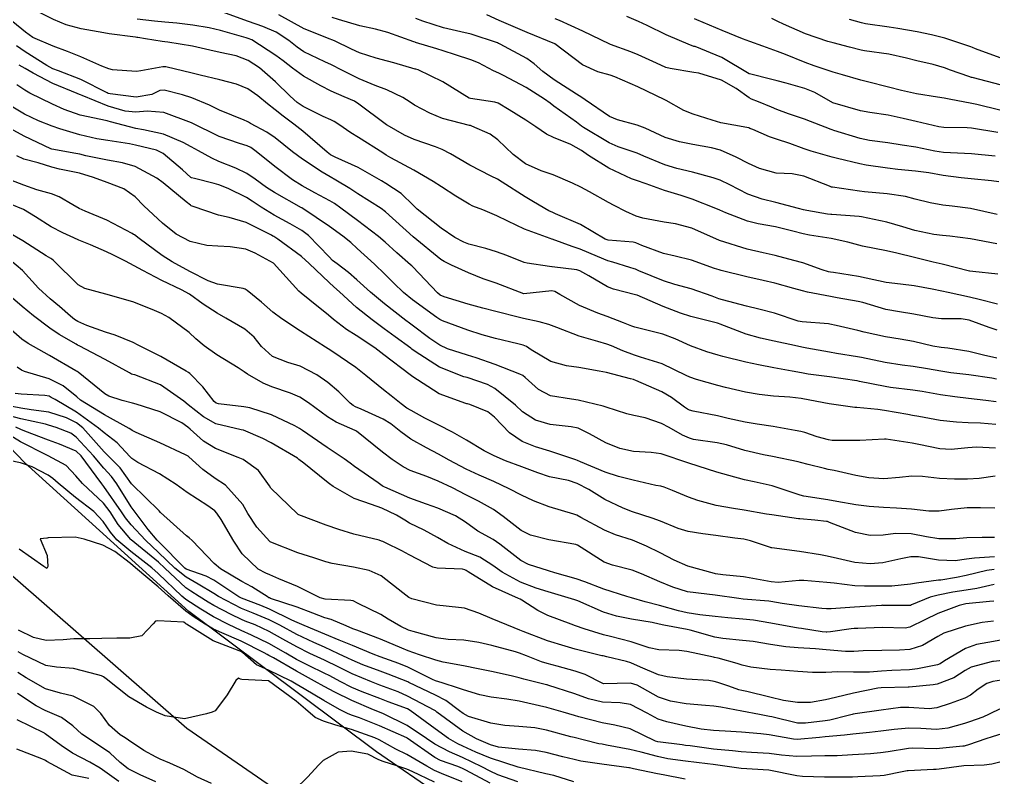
# Model space of a CAD drawing. Header units: metres. Extents: x 307586 to 320046, y 7427249 to 7434250.
# Drawn here: x 319504.1 to 319574, y 7428268.5 to 7428322.9 of the extents above; entities that cross this region are included whole.
import ezdxf

# ---------------------------------------------------------------- set-up
doc = ezdxf.new("R2010")
doc.units = ezdxf.units.M
doc.header["$MEASUREMENT"] = 0
for name, color, linetype in [('Curvas de Nivel 1m', 11, 'Continuous'), ('Curvas de Nivel 5m', 15, 'Continuous'), ('Vias Primárias', 230, 'Continuous')]:
    doc.layers.add(name, color=color, linetype=linetype)

msp = doc.modelspace()

# ---------------------------------------------------------------- linework, layer by layer
at = {"layer": 'Curvas de Nivel 1m', "flags": 128}
for points, elevation in [([(319574.251, 7428298.594), (319573.303, 7428298.799), (319572.255, 7428299.053), (319570.728, 7428299.303), (319570.258, 7428299.35), (319569.652, 7428299.453), (319568.262, 7428299.777), (319567.326, 7428299.936), (319566.265, 7428300.111), (319564.721, 7428300.453), (319564.269, 7428300.56), (319562.718, 7428300.926), (319562.274, 7428301.026), (319562.161, 7428301.045), (319560.276, 7428301.182), (319559.989, 7428301.251), (319558.286, 7428301.827), (319557.174, 7428302.112), (319556.292, 7428302.31), (319554.564, 7428302.763), (319554.3, 7428302.851), (319553.811, 7428303.035), (319552.308, 7428303.563), (319551.128, 7428303.885), (319550.313, 7428304.131), (319548.552, 7428304.866), (319548.322, 7428304.966), (319548.221, 7428305), (319547.906, 7428305.106), (319546.68, 7428305.479), (319546.327, 7428305.586), (319545.575, 7428305.893), (319544.336, 7428306.408), (319543.777, 7428306.596), (319542.342, 7428307.127), (319542.309, 7428307.137), (319542.195, 7428307.172), (319540.353, 7428307.851), (319539.157, 7428308.416), (319538.367, 7428308.806), (319537.345, 7428309.235), (319536.641, 7428309.512), (319536.377, 7428309.643), (319535.425, 7428310.217), (319534.389, 7428310.879), (319533.785, 7428311.276), (319532.405, 7428312.097), (319530.751, 7428312.982), (319530.421, 7428313.163), (319530.173, 7428313.322), (319528.434, 7428314.435), (319527.866, 7428314.777), (319527.012, 7428315.361), (319526.667, 7428315.589), (319526.446, 7428315.693), (319525.893, 7428315.931), (319524.456, 7428316.651), (319524.014, 7428316.95), (319523.525, 7428317.404), (319522.478, 7428318.422), (319521.325, 7428319.432), (319520.498, 7428319.973), (319519.645, 7428320.305), (319518.504, 7428320.546), (319517.743, 7428320.709), (319516.508, 7428320.985), (319514.729, 7428321.29), (319514.511, 7428321.31), (319514.324, 7428321.326), (319513.137, 7428321.531), (319512.582, 7428321.607), (319512.514, 7428321.618), (319512.426, 7428321.629), (319510.516, 7428321.888), (319510.13, 7428321.951), (319508.52, 7428322.243), (319507.443, 7428322.517), (319506.526, 7428322.9), (319505.084, 7428323.624)], 839), ([(319574.298, 7428302.463), (319572.979, 7428302.803), (319572.305, 7428302.972), (319570.77, 7428303.295), (319570.308, 7428303.396), (319569.608, 7428303.549), (319568.312, 7428303.771), (319567.332, 7428303.893), (319566.314, 7428304.026), (319564.885, 7428304.337), (319564.318, 7428304.456), (319562.523, 7428304.725), (319562.321, 7428304.757), (319562.177, 7428304.788), (319561.727, 7428304.939), (319560.33, 7428305.421), (319559.691, 7428305.604), (319558.333, 7428305.958), (319557.485, 7428306.143), (319556.337, 7428306.409), (319554.343, 7428307.03), (319552.356, 7428307.917), (319551.187, 7428308.241), (319550.362, 7428308.353), (319548.829, 7428308.632), (319548.368, 7428308.787), (319547.625, 7428309.111), (319546.792, 7428309.539), (319546.379, 7428309.769), (319545, 7428310.531), (319544.39, 7428310.857), (319543.78, 7428311.156), (319542.402, 7428311.748), (319541.548, 7428312.04), (319540.413, 7428312.543), (319539.528, 7428313.209), (319538.433, 7428314.27), (319537.875, 7428314.666), (319536.572, 7428315.248), (319536.476, 7428315.283), (319536.443, 7428315.29), (319536.39, 7428315.304), (319534.448, 7428315.808), (319533.556, 7428316.175), (319532.458, 7428316.753), (319532.129, 7428316.964), (319531.612, 7428317.303), (319530.471, 7428317.863), (319529.626, 7428318.178), (319528.482, 7428318.638), (319527.04, 7428319.362), (319526.687, 7428319.559), (319526.496, 7428319.655), (319526.005, 7428319.868), (319524.505, 7428320.59), (319524.022, 7428320.911), (319523.427, 7428321.406), (319522.522, 7428321.997), (319521.545, 7428322.412), (319520.533, 7428322.769), (319518.607, 7428323.459)], 841), ([(319574.236, 7428297.082), (319573.891, 7428297.139), (319572.239, 7428297.377), (319570.95, 7428297.539), (319570.241, 7428297.638), (319569.282, 7428297.81), (319568.244, 7428297.984), (319567.455, 7428298.082), (319566.247, 7428298.26), (319564.539, 7428298.619), (319564.251, 7428298.676), (319562.746, 7428298.925), (319562.254, 7428299.015), (319560.613, 7428299.311), (319560.257, 7428299.375), (319559.737, 7428299.486), (319558.261, 7428299.814), (319557.286, 7428300.017), (319556.266, 7428300.303), (319554.403, 7428301.029), (319554.274, 7428301.082), (319554.2, 7428301.105), (319552.281, 7428301.581), (319551.536, 7428301.809), (319550.291, 7428302.287), (319548.422, 7428303.099), (319548.303, 7428303.142), (319546.726, 7428303.542), (319546.309, 7428303.715), (319544.968, 7428304.492), (319544.32, 7428304.859), (319544.098, 7428304.93), (319542.323, 7428305.15), (319542.304, 7428305.151), (319542.145, 7428305.173), (319540.532, 7428305.404), (319540.326, 7428305.462), (319539.078, 7428305.96), (319538.333, 7428306.231), (319537.561, 7428306.457), (319536.338, 7428306.781), (319535.996, 7428306.91), (319535.351, 7428307.26), (319534.353, 7428307.929), (319532.638, 7428309.287), (319532.376, 7428309.55), (319531.487, 7428310.406), (319530.391, 7428311.132), (319530.071, 7428311.323), (319528.407, 7428312.278), (319526.761, 7428313.022), (319526.42, 7428313.19), (319526.168, 7428313.373), (319524.438, 7428314.883), (319523.782, 7428315.397), (319523.014, 7428315.97), (319522.453, 7428316.42), (319521.89, 7428316.859), (319521.186, 7428317.433), (319520.47, 7428317.935), (319519.666, 7428318.257), (319518.48, 7428318.569), (319517.052, 7428318.914), (319516.486, 7428319.054), (319514.581, 7428319.509), (319514.493, 7428319.519), (319514.377, 7428319.512), (319512.809, 7428319.214), (319512.487, 7428319.163), (319510.765, 7428319.282), (319510.49, 7428319.363), (319510.003, 7428319.565), (319508.499, 7428320.229), (319507.525, 7428320.617), (319506.507, 7428320.981), (319505.044, 7428321.625), (319504.517, 7428322.008), (319503.609, 7428322.729)], 838), ([(319574.321, 7428304.628), (319572.534, 7428304.808), (319572.323, 7428304.835), (319572.297, 7428304.837), (319570.33, 7428305.335), (319569.691, 7428305.488), (319568.337, 7428305.821), (319567.086, 7428306.135), (319566.344, 7428306.285), (319564.624, 7428306.632), (319564.35, 7428306.703), (319563.555, 7428306.918), (319562.355, 7428307.172), (319560.813, 7428307.408), (319560.358, 7428307.505), (319559.613, 7428307.715), (319558.358, 7428308.008), (319557.133, 7428308.226), (319556.364, 7428308.421), (319554.794, 7428309.026), (319554.375, 7428309.202), (319554.08, 7428309.329), (319552.383, 7428310.014), (319551.591, 7428310.268), (319550.388, 7428310.623), (319549.069, 7428311.093), (319548.397, 7428311.339), (319548.029, 7428311.475), (319546.409, 7428312.227), (319544.944, 7428313.145), (319544.426, 7428313.488), (319543.67, 7428313.918), (319542.436, 7428314.44), (319541.928, 7428314.668), (319541.153, 7428315.189), (319540.732, 7428315.482), (319540.448, 7428315.666), (319539.242, 7428316.425), (319538.46, 7428316.893), (319538.215, 7428316.978), (319536.463, 7428317.223), (319536.373, 7428317.251), (319534.48, 7428318.419), (319532.699, 7428319.288), (319532.54, 7428319.336), (319532.493, 7428319.344), (319530.966, 7428319.784), (319530.499, 7428319.927), (319529.691, 7428320.139), (319528.505, 7428320.509), (319527.93, 7428320.772), (319526.707, 7428321.367), (319526.514, 7428321.446), (319526.399, 7428321.487), (319524.526, 7428322.249), (319522.71, 7428323.248)], 842), ([(319574.25, 7428306.791), (319572.356, 7428307.164), (319570.881, 7428307.355), (319570.358, 7428307.394), (319569.732, 7428307.474), (319568.362, 7428307.76), (319567.5, 7428308.009), (319566.367, 7428308.34), (319564.541, 7428308.739), (319564.371, 7428308.76), (319562.41, 7428308.892), (319562.373, 7428308.896), (319562.344, 7428308.902), (319562.105, 7428308.934), (319560.617, 7428309.198), (319560.376, 7428309.249), (319560.011, 7428309.329), (319558.381, 7428309.77), (319557.4, 7428310.011), (319556.386, 7428310.353), (319555.076, 7428311.023), (319554.398, 7428311.366), (319553.894, 7428311.541), (319552.406, 7428311.938), (319551.272, 7428312.205), (319550.414, 7428312.459), (319548.913, 7428313.095), (319548.425, 7428313.312), (319547.08, 7428313.771), (319546.432, 7428314.039), (319544.583, 7428315.149), (319544.444, 7428315.251), (319544.073, 7428315.528), (319542.458, 7428316.69), (319542.179, 7428316.893), (319541.783, 7428317.18), (319540.475, 7428318.018), (319538.825, 7428318.879), (319538.49, 7428319.043), (319538.128, 7428319.225), (319537.045, 7428319.788), (319536.501, 7428320.013), (319535.383, 7428320.382), (319534.507, 7428320.666), (319534.038, 7428320.804), (319532.513, 7428321.261), (319532.483, 7428321.271), (319532.409, 7428321.301), (319530.523, 7428321.979), (319529.65, 7428322.205), (319528.53, 7428322.453), (319526.992, 7428322.908), (319526.538, 7428323.059)], 843), ([(319574.271, 7428308.894), (319572.378, 7428309.344), (319571.048, 7428309.499), (319570.38, 7428309.575), (319569.482, 7428309.749), (319568.384, 7428310.012), (319567.699, 7428310.184), (319566.388, 7428310.385), (319564.756, 7428310.539), (319564.39, 7428310.582), (319562.458, 7428310.864), (319562.392, 7428310.873), (319562.345, 7428310.883), (319562.237, 7428310.932), (319560.403, 7428311.644), (319559.56, 7428311.814), (319558.406, 7428311.881), (319557.21, 7428312.199), (319556.416, 7428312.572), (319555.552, 7428313.019), (319554.428, 7428313.513), (319553.772, 7428313.694), (319552.432, 7428313.927), (319551.482, 7428314.113), (319550.436, 7428314.435), (319548.996, 7428315.094), (319548.445, 7428315.327), (319547.026, 7428315.699), (319546.451, 7428315.939), (319544.7, 7428317.148), (319544.465, 7428317.308), (319544.077, 7428317.546), (319542.484, 7428318.568), (319541.656, 7428319.183), (319541.031, 7428319.725), (319540.502, 7428320.097), (319538.601, 7428321.13), (319538.512, 7428321.175), (319538.484, 7428321.192), (319538.407, 7428321.222), (319536.522, 7428321.857), (319535.766, 7428322.016), (319534.528, 7428322.302), (319533.038, 7428322.789), (319532.538, 7428322.972)], 844), ([(319574.128, 7428313.091), (319572.427, 7428313.259), (319570.923, 7428313.328), (319570.428, 7428313.356), (319569.813, 7428313.462), (319568.432, 7428313.728), (319567.449, 7428313.891), (319566.435, 7428314.049), (319565.115, 7428314.224), (319564.437, 7428314.36), (319562.563, 7428314.929), (319562.444, 7428314.974), (319562.368, 7428315.007), (319560.455, 7428315.739), (319559.293, 7428316.139), (319558.465, 7428316.454), (319558.088, 7428316.607), (319557.14, 7428317), (319556.646, 7428317.187), (319556.467, 7428317.288), (319555.541, 7428317.955), (319554.486, 7428318.551), (319552.865, 7428319.046), (319552.494, 7428319.113), (319550.8, 7428319.379), (319550.497, 7428319.465), (319549.813, 7428319.774), (319548.506, 7428320.379), (319547.983, 7428320.583), (319546.513, 7428321.112), (319546.472, 7428321.13), (319544.527, 7428322.061), (319542.868, 7428322.845), (319542.54, 7428322.967)], 846), ([(319574.32, 7428314.791), (319572.447, 7428315.097), (319572.135, 7428315.127), (319570.448, 7428315.149), (319570.1, 7428315.191), (319568.454, 7428315.579), (319567.528, 7428315.803), (319566.46, 7428316.032), (319565.141, 7428316.225), (319564.465, 7428316.352), (319562.473, 7428316.93), (319561.19, 7428317.659), (319560.483, 7428317.942), (319559.132, 7428318.328), (319558.488, 7428318.502), (319558.105, 7428318.604), (319556.493, 7428318.999), (319556.467, 7428319.01), (319554.504, 7428320.184), (319552.604, 7428320.957), (319552.512, 7428320.973), (319552.451, 7428320.99), (319552.258, 7428321.054), (319550.524, 7428321.805), (319549.153, 7428322.475), (319548.538, 7428322.769), (319547.683, 7428323.113)], 847), ([(319574.467, 7428316.391), (319572.822, 7428316.807), (319572.474, 7428316.886), (319570.831, 7428317.19), (319570.477, 7428317.255), (319569.997, 7428317.325), (319568.48, 7428317.562), (319567.407, 7428317.801), (319566.485, 7428318.051), (319564.963, 7428318.431), (319564.489, 7428318.545), (319563.167, 7428318.923), (319562.495, 7428319.134), (319561.131, 7428319.583), (319560.501, 7428319.808), (319559.086, 7428320.395), (319558.509, 7428320.621), (319558.24, 7428320.714), (319557.458, 7428320.996), (319556.518, 7428321.338), (319556.008, 7428321.528), (319554.529, 7428322.125), (319552.707, 7428322.882), (319552.541, 7428322.955)], 848), ([(319574.487, 7428318.209), (319572.589, 7428318.711), (319572.492, 7428318.736), (319572.432, 7428318.751), (319572.235, 7428318.814), (319570.933, 7428319.269), (319570.499, 7428319.429), (319569.674, 7428319.675), (319568.504, 7428319.934), (319567.773, 7428320.138), (319566.508, 7428320.429), (319564.753, 7428320.665), (319564.511, 7428320.715), (319563.678, 7428320.918), (319562.517, 7428321.222), (319562.119, 7428321.336), (319560.527, 7428321.889), (319558.945, 7428322.568), (319558.54, 7428322.762), (319558.096, 7428322.987)], 849), ([(319574.213, 7428295.456), (319573.472, 7428295.539), (319572.216, 7428295.676), (319571.241, 7428295.801), (319570.22, 7428295.954), (319568.888, 7428296.188), (319568.224, 7428296.287), (319566.631, 7428296.48), (319566.228, 7428296.544), (319564.398, 7428296.908), (319564.233, 7428296.944), (319564.195, 7428296.948), (319562.236, 7428297.232), (319560.718, 7428297.441), (319560.231, 7428297.518), (319559.555, 7428297.645), (319558.236, 7428297.885), (319557.141, 7428298.095), (319556.242, 7428298.285), (319554.58, 7428298.695), (319554.249, 7428298.787), (319553.426, 7428299.038), (319552.257, 7428299.47), (319551.159, 7428299.964), (319550.265, 7428300.311), (319548.655, 7428300.71), (319548.27, 7428300.807), (319548.05, 7428300.883), (319547.462, 7428301.112), (319546.279, 7428301.565), (319545.603, 7428301.817), (319544.291, 7428302.364), (319542.881, 7428303.164), (319542.511, 7428303.374), (319542.305, 7428303.408), (319540.303, 7428303.2), (319538.31, 7428303.96), (319537.37, 7428304.291), (319536.317, 7428304.704), (319535.112, 7428305.262), (319534.572, 7428305.515), (319534.327, 7428305.667), (319532.343, 7428307.29), (319530.369, 7428309.085), (319530.056, 7428309.323), (319528.383, 7428310.395), (319527.81, 7428310.772), (319526.803, 7428311.364), (319526.396, 7428311.598), (319525.825, 7428311.952), (319524.415, 7428312.866), (319523.689, 7428313.397), (319522.433, 7428314.417), (319521.842, 7428314.824), (319520.68, 7428315.436), (319520.528, 7428315.524), (319520.444, 7428315.575), (319520.22, 7428315.667), (319518.452, 7428316.396), (319517.737, 7428316.752), (319516.461, 7428317.277), (319515.781, 7428317.497), (319514.468, 7428317.84), (319514.173, 7428317.809), (319513.579, 7428317.523), (319512.461, 7428317.324), (319510.592, 7428317.559), (319510.463, 7428317.596), (319510.391, 7428317.634), (319508.478, 7428318.61), (319506.88, 7428319.211), (319506.489, 7428319.366), (319506.052, 7428319.614), (319504.502, 7428320.588), (319503.88, 7428321.013)], 837), ([(319574.193, 7428293.816), (319573.091, 7428293.904), (319572.194, 7428293.946), (319571.351, 7428293.979), (319570.196, 7428294.113), (319568.666, 7428294.387), (319568.199, 7428294.468), (319567.865, 7428294.53), (319566.202, 7428294.83), (319565.703, 7428294.895), (319564.205, 7428295.032), (319564.071, 7428295.046), (319562.208, 7428295.301), (319560.833, 7428295.572), (319560.21, 7428295.682), (319559.4, 7428295.779), (319558.212, 7428295.864), (319557.186, 7428295.968), (319556.214, 7428296.146), (319554.772, 7428296.47), (319554.219, 7428296.614), (319552.699, 7428297.045), (319552.225, 7428297.207), (319551.942, 7428297.339), (319550.239, 7428298.182), (319548.68, 7428298.662), (319548.248, 7428298.787), (319547.408, 7428299.113), (319546.594, 7428299.462), (319546.258, 7428299.591), (319545.615, 7428299.781), (319544.263, 7428300.175), (319542.661, 7428300.774), (319542.271, 7428300.937), (319542.099, 7428301.001), (319541.396, 7428301.183), (319540.276, 7428301.427), (319539.985, 7428301.495), (319538.284, 7428301.941), (319537.347, 7428302.174), (319536.291, 7428302.451), (319534.576, 7428302.99), (319534.301, 7428303.116), (319534.091, 7428303.272), (319532.321, 7428305.135), (319532.246, 7428305.215), (319532.164, 7428305.292), (319531.179, 7428306.155), (319530.339, 7428306.917), (319529.863, 7428307.325), (319528.36, 7428308.462), (319527.162, 7428309.358), (319526.706, 7428309.695), (319526.378, 7428309.893), (319525.295, 7428310.47), (319524.389, 7428310.964), (319523.68, 7428311.397), (319522.407, 7428312.34), (319521.07, 7428313.43), (319520.698, 7428313.708), (319520.427, 7428313.835), (319519.881, 7428313.993), (319518.429, 7428314.5), (319516.443, 7428315.49), (319514.45, 7428316.223), (319513.241, 7428316.318), (319512.45, 7428316.256), (319511.681, 7428316.318), (319510.454, 7428316.681), (319508.596, 7428317.444), (319508.462, 7428317.491), (319508.397, 7428317.516), (319508.221, 7428317.584), (319506.473, 7428318.309), (319505.061, 7428319.047), (319504.489, 7428319.382), (319504.068, 7428319.636)], 836), ([(319574.146, 7428290.116), (319572.999, 7428289.947), (319572.144, 7428289.902), (319571.214, 7428289.894), (319570.144, 7428289.951), (319568.909, 7428290.089), (319568.145, 7428290.102), (319567.271, 7428290), (319566.143, 7428289.906), (319565.062, 7428289.983), (319564.145, 7428290.156), (319562.571, 7428290.504), (319562.15, 7428290.593), (319561.872, 7428290.656), (319560.721, 7428290.951), (319560.155, 7428291.09), (319559.987, 7428291.13), (319558.161, 7428291.514), (319557.511, 7428291.642), (319556.167, 7428291.956), (319554.847, 7428292.349), (319554.175, 7428292.511), (319552.478, 7428292.748), (319552.18, 7428292.829), (319551.689, 7428293.057), (319550.728, 7428293.611), (319550.191, 7428293.889), (319548.996, 7428294.291), (319548.197, 7428294.458), (319547.685, 7428294.595), (319546.202, 7428295.073), (319545.999, 7428295.132), (319544.207, 7428295.574), (319543.729, 7428295.634), (319542.21, 7428295.87), (319541.357, 7428296.325), (319540.396, 7428297.197), (319540.225, 7428297.327), (319540.004, 7428297.425), (319538.237, 7428298.132), (319536.881, 7428298.602), (319536.246, 7428298.801), (319534.811, 7428299.264), (319534.255, 7428299.514), (319533.55, 7428299.987), (319532.27, 7428300.96), (319532.08, 7428301.102), (319531.821, 7428301.297), (319530.291, 7428302.495), (319529.292, 7428303.33), (319528.312, 7428304.221), (319527.711, 7428304.743), (319526.882, 7428305.362), (319526.569, 7428305.61), (319526.328, 7428305.853), (319524.847, 7428307.385), (319524.349, 7428307.763), (319523.53, 7428308.224), (319522.365, 7428308.86), (319521.439, 7428309.424), (319520.799, 7428309.855), (319520.38, 7428310.115), (319519.079, 7428310.76), (319518.389, 7428311.031), (319518.059, 7428311.135), (319516.644, 7428311.486), (319516.442, 7428311.538), (319516.394, 7428311.563), (319515.781, 7428312.114), (319514.411, 7428313.283), (319513.92, 7428313.515), (319512.418, 7428313.884), (319511.98, 7428313.976), (319510.423, 7428314.219), (319509.647, 7428314.345), (319508.429, 7428314.626), (319506.979, 7428315.058), (319506.437, 7428315.238), (319505.458, 7428315.62), (319504.448, 7428316.113), (319503.488, 7428316.679)], 834), ([(319574.123, 7428287.807), (319573.085, 7428287.839), (319572.123, 7428287.842), (319571.009, 7428287.714), (319570.12, 7428287.592), (319569.375, 7428287.593), (319568.122, 7428287.726), (319567.054, 7428287.808), (319566.122, 7428287.848), (319565.084, 7428287.94), (319564.124, 7428288.057), (319562.766, 7428288.284), (319562.125, 7428288.406), (319560.404, 7428288.681), (319560.13, 7428288.738), (319559.485, 7428288.966), (319558.137, 7428289.425), (319556.83, 7428289.69), (319556.141, 7428289.839), (319555.013, 7428290.152), (319554.147, 7428290.397), (319552.153, 7428291.05), (319550.162, 7428291.709), (319549.443, 7428291.807), (319548.165, 7428291.878), (319547.194, 7428292.088), (319546.173, 7428292.499), (319545.012, 7428293.142), (319544.187, 7428293.545), (319543.684, 7428293.659), (319542.19, 7428293.83), (319541.142, 7428294.135), (319540.198, 7428294.737), (319539.694, 7428295.205), (319538.215, 7428296.414), (319537.681, 7428296.691), (319536.222, 7428297.183), (319535.987, 7428297.252), (319534.233, 7428297.926), (319532.484, 7428299.054), (319532.252, 7428299.235), (319532.175, 7428299.291), (319531.065, 7428300.112), (319530.267, 7428300.69), (319529.395, 7428301.329), (319528.286, 7428302.232), (319527.052, 7428303.359), (319526.652, 7428303.71), (319526.309, 7428304.011), (319524.887, 7428305.384), (319524.328, 7428305.882), (319522.629, 7428307.119), (319522.342, 7428307.312), (319522.28, 7428307.349), (319522.182, 7428307.412), (319520.356, 7428308.325), (319519.13, 7428308.684), (319518.364, 7428308.846), (319516.545, 7428309.487), (319516.42, 7428309.536), (319516.374, 7428309.564), (319516.049, 7428309.821), (319514.39, 7428311.171), (319513.935, 7428311.515), (319512.401, 7428312.353), (319511.48, 7428312.62), (319510.405, 7428312.801), (319508.858, 7428313.126), (319508.409, 7428313.235), (319508.119, 7428313.294), (319506.413, 7428313.591), (319506.346, 7428313.611), (319504.427, 7428314.54), (319502.594, 7428315.504)], 833), ([(319574.097, 7428285.696), (319573.203, 7428285.692), (319572.096, 7428285.679), (319571.31, 7428285.607), (319570.094, 7428285.599), (319569.207, 7428285.739), (319568.099, 7428285.965), (319566.982, 7428285.994), (319566.097, 7428285.862), (319565.159, 7428285.838), (319564.1, 7428286.063), (319562.24, 7428286.79), (319562.102, 7428286.848), (319562.033, 7428286.862), (319561.19, 7428286.944), (319560.104, 7428287.043), (319560.01, 7428287.055), (319558.108, 7428287.324), (319557.708, 7428287.387), (319556.113, 7428287.672), (319555.354, 7428287.778), (319554.117, 7428287.989), (319552.798, 7428288.368), (319552.126, 7428288.607), (319550.959, 7428289.068), (319550.369, 7428289.31), (319550.136, 7428289.379), (319549.775, 7428289.446), (319548.14, 7428289.812), (319547.104, 7428290.077), (319546.146, 7428290.391), (319544.354, 7428291.148), (319544.154, 7428291.235), (319544.024, 7428291.282), (319542.164, 7428291.899), (319541.141, 7428292.213), (319540.174, 7428292.597), (319539.26, 7428293.209), (319538.194, 7428294.347), (319537.707, 7428294.737), (319536.413, 7428295.247), (319536.249, 7428295.295), (319536.203, 7428295.305), (319536.128, 7428295.326), (319534.21, 7428296.016), (319532.249, 7428297.29), (319532.223, 7428297.312), (319532.141, 7428297.375), (319530.246, 7428298.829), (319529.589, 7428299.327), (319528.262, 7428300.211), (319527.565, 7428300.649), (319526.631, 7428301.365), (319526.277, 7428301.661), (319524.938, 7428302.739), (319524.301, 7428303.244), (319524.143, 7428303.392), (319522.323, 7428305.41), (319521.016, 7428306.115), (319520.333, 7428306.409), (319519.2, 7428306.586), (319518.335, 7428306.625), (319517.54, 7428306.677), (319516.338, 7428306.954), (319515.345, 7428307.5), (319514.354, 7428308.269), (319513.021, 7428309.524), (319512.379, 7428310.18), (319511.582, 7428310.739), (319510.389, 7428311.205), (319509.393, 7428311.57), (319508.396, 7428311.862), (319506.958, 7428312.161), (319506.4, 7428312.302), (319505.416, 7428312.607), (319504.405, 7428312.88), (319503.893, 7428313.121)], 832), ([(319574.078, 7428284.316), (319572.654, 7428284.227), (319572.076, 7428284.146), (319571.275, 7428284.022), (319570.075, 7428284.068), (319568.625, 7428284.307), (319568.078, 7428284.324), (319567.374, 7428284.169), (319566.073, 7428283.871), (319565.166, 7428283.805), (319564.073, 7428283.915), (319562.807, 7428284.192), (319562.077, 7428284.361), (319561.593, 7428284.452), (319560.08, 7428284.706), (319558.111, 7428284.951), (319558.083, 7428284.955), (319558.061, 7428284.959), (319558.009, 7428284.981), (319556.559, 7428285.474), (319556.089, 7428285.578), (319555.452, 7428285.654), (319554.091, 7428285.846), (319553.159, 7428285.973), (319552.094, 7428286.122), (319551.38, 7428286.345), (319550.101, 7428286.869), (319549.5, 7428287.086), (319548.11, 7428287.548), (319547.425, 7428287.798), (319546.122, 7428288.429), (319544.967, 7428289.142), (319544.137, 7428289.591), (319543.502, 7428289.794), (319542.142, 7428290.069), (319541.299, 7428290.337), (319540.149, 7428290.785), (319538.991, 7428291.212), (319538.158, 7428291.564), (319537.46, 7428291.934), (319536.175, 7428292.69), (319535.165, 7428293.26), (319534.188, 7428293.777), (319533.188, 7428294.285), (319532.198, 7428294.814), (319531.904, 7428294.998), (319531.497, 7428295.301), (319530.77, 7428295.873), (319530.213, 7428296.31), (319528.964, 7428297.333), (319528.232, 7428297.916), (319526.519, 7428299.096), (319526.251, 7428299.256), (319526.054, 7428299.372), (319524.264, 7428300.52), (319522.919, 7428301.404), (319522.28, 7428301.887), (319521.466, 7428302.598), (319520.43, 7428303.438), (319520.354, 7428303.499), (319520.294, 7428303.539), (319520.152, 7428303.585), (319518.3, 7428303.909), (319517.636, 7428304.137), (319516.313, 7428304.805), (319515.047, 7428305.503), (319514.327, 7428305.962), (319512.676, 7428307.19), (319512.342, 7428307.434), (319512.282, 7428307.471), (319512.169, 7428307.533), (319510.357, 7428308.499), (319508.795, 7428309.148), (319508.369, 7428309.327), (319507.906, 7428309.587), (319506.945, 7428310.168), (319506.381, 7428310.382), (319505.329, 7428310.675), (319504.387, 7428311.016), (319502.724, 7428311.647)], 831), ([(319574.056, 7428282.326), (319572.816, 7428282.038), (319572.049, 7428281.911), (319571.106, 7428281.766), (319570.044, 7428281.565), (319569.471, 7428281.416), (319568.123, 7428280.859), (319568.064, 7428280.828), (319568.033, 7428280.821), (319566.082, 7428280.83), (319566.032, 7428280.832), (319565.98, 7428280.829), (319564.031, 7428280.707), (319562.369, 7428280.587), (319562.029, 7428280.573), (319561.689, 7428280.594), (319560.031, 7428280.787), (319558.836, 7428280.972), (319558.035, 7428281.105), (319557.889, 7428281.128), (319556.037, 7428281.283), (319555.733, 7428281.318), (319554.041, 7428281.572), (319553.444, 7428281.633), (319552.044, 7428281.807), (319550.989, 7428282.126), (319550.054, 7428282.516), (319548.747, 7428283.093), (319548.065, 7428283.357), (319546.659, 7428283.711), (319546.071, 7428283.938), (319544.151, 7428285.149), (319544.083, 7428285.186), (319544.033, 7428285.201), (319542.087, 7428285.538), (319540.769, 7428285.869), (319540.093, 7428286.206), (319538.812, 7428287.213), (319538.11, 7428287.725), (319537.043, 7428288.312), (319536.126, 7428288.775), (319535.168, 7428289.26), (319534.138, 7428289.754), (319533.338, 7428290.081), (319532.145, 7428290.513), (319531.627, 7428290.777), (319530.831, 7428291.31), (319530.16, 7428291.822), (319528.272, 7428293.339), (319528.183, 7428293.387), (319526.818, 7428293.989), (319526.193, 7428294.372), (319524.84, 7428295.384), (319524.207, 7428295.787), (319523.532, 7428296.075), (319522.214, 7428296.528), (319521.578, 7428296.781), (319520.463, 7428297.436), (319520.225, 7428297.609), (319519.794, 7428297.88), (319518.243, 7428298.83), (319517.347, 7428299.474), (319516.754, 7428299.978), (319516.262, 7428300.424), (319514.797, 7428301.505), (319514.276, 7428301.787), (319513.776, 7428302.016), (319512.284, 7428302.598), (319511.557, 7428302.813), (319510.289, 7428303.174), (319508.782, 7428303.575), (319508.297, 7428303.856), (319506.52, 7428305.607), (319506.412, 7428305.697), (319506.324, 7428305.747), (319505.996, 7428305.944), (319504.337, 7428307.001), (319503.257, 7428307.641)], 829), ([(319574.038, 7428281.131), (319573.721, 7428281.11), (319572.035, 7428280.934), (319571.926, 7428280.92), (319571.561, 7428280.817), (319570.027, 7428280.232), (319569.091, 7428279.78), (319568.017, 7428279.258), (319567.681, 7428279.199), (319566.016, 7428279.238), (319564.287, 7428279.177), (319564.015, 7428279.156), (319563.791, 7428279.136), (319562.319, 7428278.927), (319562.051, 7428278.891), (319562.012, 7428278.894), (319561.706, 7428278.935), (319560.225, 7428279.167), (319560.015, 7428279.2), (319559.738, 7428279.24), (319558.019, 7428279.546), (319556.79, 7428279.762), (319556.021, 7428279.846), (319554.933, 7428279.932), (319554.023, 7428280.019), (319552.929, 7428280.136), (319552.025, 7428280.294), (319551.409, 7428280.442), (319550.03, 7428280.813), (319549.009, 7428281.09), (319548.037, 7428281.361), (319547.684, 7428281.46), (319546.046, 7428281.98), (319544.686, 7428282.511), (319544.057, 7428282.741), (319542.534, 7428283.165), (319542.064, 7428283.302), (319540.631, 7428283.754), (319540.071, 7428284.041), (319538.573, 7428285.215), (319538.086, 7428285.559), (319537.005, 7428286.149), (319536.098, 7428286.795), (319535.389, 7428287.257), (319534.111, 7428287.811), (319533.304, 7428288.09), (319532.122, 7428288.533), (319530.31, 7428289.317), (319530.19, 7428289.376), (319530.134, 7428289.417), (319529.834, 7428289.625), (319528.148, 7428290.804), (319527.839, 7428291.034), (319527.399, 7428291.351), (319526.165, 7428292.171), (319524.412, 7428293.388), (319524.184, 7428293.539), (319523.849, 7428293.731), (319522.19, 7428294.516), (319520.625, 7428295.005), (319520.198, 7428295.083), (319518.365, 7428295.294), (319518.201, 7428295.34), (319518.056, 7428295.462), (319517.259, 7428296.52), (319516.312, 7428297.489), (319516.224, 7428297.555), (319516.058, 7428297.659), (319514.241, 7428298.702), (319512.616, 7428299.526), (319512.255, 7428299.706), (319510.958, 7428300.247), (319510.262, 7428300.456), (319508.915, 7428300.925), (319508.269, 7428301.227), (319508.045, 7428301.358), (319507.751, 7428301.588), (319506.967, 7428302.287), (319506.285, 7428302.846), (319505.46, 7428303.618), (319504.312, 7428304.87), (319503.397, 7428305.639)], 828), ([(319574.022, 7428279.688), (319573.211, 7428279.608), (319572.018, 7428279.343), (319570.46, 7428278.833), (319570.01, 7428278.593), (319568.921, 7428277.934), (319568.001, 7428277.659), (319567.258, 7428277.61), (319566, 7428277.588), (319564.655, 7428277.562), (319563.992, 7428277.52), (319563.399, 7428277.508), (319561.993, 7428277.629), (319561.239, 7428277.697), (319559.995, 7428277.767), (319559.113, 7428277.852), (319557.998, 7428278.017), (319556.771, 7428278.222), (319556.003, 7428278.312), (319554.587, 7428278.438), (319554.006, 7428278.554), (319552.25, 7428279.048), (319552.013, 7428279.103), (319550.355, 7428279.413), (319550.017, 7428279.489), (319549.506, 7428279.597), (319548.02, 7428279.836), (319546.953, 7428280.047), (319546.025, 7428280.345), (319544.171, 7428281.149), (319544.034, 7428281.207), (319543.951, 7428281.234), (319542.042, 7428281.793), (319541.176, 7428282.053), (319540.052, 7428282.491), (319538.739, 7428283.213), (319538.068, 7428283.699), (319537.129, 7428284.29), (319536.077, 7428284.707), (319534.837, 7428285.262), (319534.087, 7428285.707), (319533.135, 7428286.237), (319532.097, 7428286.743), (319531.743, 7428286.939), (319531.143, 7428287.304), (319530.11, 7428287.818), (319529.369, 7428288.072), (319528.12, 7428288.499), (319526.611, 7428289.363), (319526.336, 7428289.568), (319526.137, 7428289.733), (319524.497, 7428291.039), (319524.152, 7428291.314), (319524.035, 7428291.391), (319522.164, 7428292.512), (319521.563, 7428292.815), (319520.173, 7428293.4), (319520.005, 7428293.442), (319518.179, 7428293.859), (319517.287, 7428294.372), (319516.199, 7428295.236), (319515.889, 7428295.493), (319514.214, 7428296.656), (319512.375, 7428297.375), (319512.222, 7428297.408), (319512.134, 7428297.443), (319511.976, 7428297.534), (319510.237, 7428298.481), (319508.366, 7428299.464), (319508.252, 7428299.525), (319508.147, 7428299.582), (319506.938, 7428300.278), (319506.264, 7428300.728), (319505.096, 7428301.622), (319504.28, 7428302.298), (319502.711, 7428303.646)], 827), ([(319575.826, 7428278.578), (319574.007, 7428278.237), (319572.791, 7428278.016), (319572.002, 7428277.739), (319570.499, 7428276.832), (319570.193, 7428276.634), (319569.989, 7428276.554), (319568.571, 7428276.267), (319567.983, 7428276.198), (319566.709, 7428276.145), (319565.981, 7428276.101), (319565.117, 7428276.03), (319563.974, 7428276.033), (319562.836, 7428276.06), (319561.974, 7428276.007), (319561.031, 7428276.002), (319559.974, 7428276.072), (319558.779, 7428276.168), (319557.975, 7428276.226), (319556.585, 7428276.385), (319555.978, 7428276.539), (319555.623, 7428276.649), (319554.243, 7428277.026), (319553.984, 7428277.09), (319553.906, 7428277.109), (319551.99, 7428277.52), (319551.456, 7428277.593), (319549.991, 7428277.632), (319549.301, 7428277.779), (319548, 7428278.216), (319546.529, 7428278.598), (319546.007, 7428278.722), (319544.627, 7428279.144), (319544.015, 7428279.358), (319543.691, 7428279.479), (319542.022, 7428280.098), (319541.304, 7428280.459), (319540.162, 7428281.198), (319540.034, 7428281.267), (319539.925, 7428281.31), (319538.047, 7428282.149), (319536.308, 7428283.246), (319536.159, 7428283.344), (319536.064, 7428283.383), (319535.884, 7428283.432), (319534.065, 7428283.498), (319533.771, 7428283.568), (319532.075, 7428284.452), (319531.53, 7428284.751), (319530.361, 7428285.316), (319530.169, 7428285.404), (319530.084, 7428285.446), (319529.907, 7428285.5), (319528.089, 7428285.947), (319527.004, 7428286.268), (319526.095, 7428286.584), (319524.15, 7428287.342), (319524.103, 7428287.362), (319524.043, 7428287.391), (319522.131, 7428289.254), (319522.037, 7428289.411), (319521.243, 7428290.522), (319520.151, 7428291.294), (319519.797, 7428291.444), (319518.159, 7428292.085), (319517.304, 7428292.613), (319516.341, 7428293.487), (319516.175, 7428293.633), (319515.746, 7428293.928), (319514.191, 7428294.718), (319512.458, 7428295.269), (319512.2, 7428295.341), (319511.456, 7428295.541), (319510.503, 7428295.852), (319510.208, 7428296.02), (319508.288, 7428297.579), (319508.224, 7428297.62), (319508.131, 7428297.675), (319506.241, 7428298.784), (319504.714, 7428299.625), (319504.256, 7428299.94), (319502.298, 7428301.65)], 826), ([(319575.205, 7428275.541), (319573.971, 7428275.361), (319573.541, 7428275.222), (319572.906, 7428274.801), (319572.376, 7428274.388), (319571.957, 7428274.169), (319570.913, 7428273.786), (319569.949, 7428273.47), (319569.387, 7428273.407), (319567.949, 7428273.493), (319567.329, 7428273.486), (319565.947, 7428273.309), (319564.078, 7428273.042), (319563.944, 7428273.015), (319563.859, 7428272.995), (319563.571, 7428272.914), (319562.271, 7428272.594), (319561.937, 7428272.537), (319560.53, 7428272.355), (319559.934, 7428272.374), (319558.108, 7428272.81), (319557.941, 7428272.848), (319557.207, 7428272.987), (319555.945, 7428273.222), (319554.433, 7428273.508), (319553.949, 7428273.59), (319553.344, 7428273.641), (319551.95, 7428273.75), (319550.828, 7428273.943), (319549.955, 7428274.243), (319548.427, 7428275.095), (319547.964, 7428275.249), (319546.04, 7428275.195), (319545.964, 7428275.207), (319544.689, 7428275.861), (319543.972, 7428276.107), (319542.688, 7428276.451), (319541.978, 7428276.645), (319541.572, 7428276.769), (319540.494, 7428277.192), (319539.986, 7428277.391), (319539.708, 7428277.482), (319537.994, 7428277.938), (319537.065, 7428278.166), (319535.999, 7428278.336), (319534.873, 7428278.388), (319534.001, 7428278.501), (319532.355, 7428278.939), (319532.009, 7428279.057), (319531.469, 7428279.298), (319530.553, 7428279.847), (319530.021, 7428280.164), (319528.407, 7428280.958), (319528.031, 7428281.152), (319527.877, 7428281.188), (319526.032, 7428281.277), (319525.678, 7428281.374), (319524.041, 7428282.187), (319522.713, 7428282.736), (319522.049, 7428283.022), (319521.782, 7428283.146), (319521.232, 7428283.422), (319520.069, 7428284.526), (319519.469, 7428285.446), (319518.556, 7428286.998), (319518.253, 7428287.459), (319518.105, 7428287.615), (319517.611, 7428287.967), (319516.125, 7428288.941), (319515.337, 7428289.498), (319514.14, 7428290.267), (319512.575, 7428291.1), (319512.151, 7428291.371), (319512.069, 7428291.448), (319512.005, 7428291.532), (319511.109, 7428292.492), (319510.17, 7428293.232), (319509.752, 7428293.564), (319508.19, 7428294.708), (319506.638, 7428295.603), (319506.364, 7428295.767), (319506.205, 7428295.847), (319505.911, 7428295.908), (319504.207, 7428295.992), (319503.784, 7428296.057)], 824), ([(319574.607, 7428273.437), (319573.946, 7428273.14), (319573.716, 7428273.021), (319573.251, 7428272.797), (319572.293, 7428272.451), (319571.936, 7428272.334), (319570.745, 7428272.013), (319569.929, 7428271.914), (319568.807, 7428271.974), (319567.93, 7428272.007), (319566.879, 7428271.92), (319565.926, 7428271.782), (319565.12, 7428271.697), (319563.923, 7428271.585), (319563.322, 7428271.516), (319561.92, 7428271.381), (319561.516, 7428271.339), (319559.916, 7428271.199), (319559.669, 7428271.211), (319557.921, 7428271.517), (319557.313, 7428271.595), (319555.924, 7428271.71), (319555.163, 7428271.773), (319553.925, 7428271.844), (319553.024, 7428271.941), (319551.93, 7428272.158), (319550.554, 7428272.451), (319549.936, 7428272.651), (319549.157, 7428273.088), (319547.949, 7428273.717), (319547.223, 7428273.835), (319545.951, 7428273.886), (319544.934, 7428274.116), (319543.956, 7428274.468), (319542.031, 7428275.1), (319541.962, 7428275.12), (319541.922, 7428275.13), (319541.742, 7428275.173), (319540.299, 7428275.528), (319539.967, 7428275.625), (319539.398, 7428275.776), (319537.971, 7428276.071), (319537.016, 7428276.277), (319535.975, 7428276.48), (319534.5, 7428276.743), (319533.979, 7428276.884), (319532.801, 7428277.282), (319531.987, 7428277.566), (319531.541, 7428277.745), (319529.999, 7428278.39), (319528.303, 7428279.042), (319528.01, 7428279.149), (319527.539, 7428279.347), (319526.464, 7428279.81), (319526.019, 7428279.943), (319525.14, 7428280.261), (319524.026, 7428280.708), (319522.114, 7428281.327), (319522.032, 7428281.363), (319521.997, 7428281.375), (319521.93, 7428281.412), (319520.776, 7428282.165), (319520.044, 7428282.552), (319518.518, 7428283.455), (319518.059, 7428283.842), (319516.487, 7428285.484), (319516.272, 7428285.674), (319516.086, 7428285.831), (319514.207, 7428287.509), (319514.104, 7428287.609), (319512.159, 7428289.53), (319512.133, 7428289.564), (319511.314, 7428290.712), (319510.47, 7428291.555), (319510.299, 7428291.702), (319510.156, 7428291.851), (319508.636, 7428293.575), (319508.178, 7428293.944), (319507.47, 7428294.305), (319506.189, 7428294.697), (319504.931, 7428294.884), (319504.193, 7428294.993), (319502.536, 7428295.309)], 823), ([(319574.988, 7428271.713), (319573.922, 7428271.376), (319573.473, 7428271.241), (319572.22, 7428270.807), (319571.987, 7428270.735), (319571.912, 7428270.724), (319571.813, 7428270.712), (319569.91, 7428270.526), (319568.203, 7428270.564), (319567.91, 7428270.555), (319566.463, 7428270.319), (319565.906, 7428270.232), (319565.182, 7428270.167), (319563.905, 7428270.085), (319562.799, 7428270.026), (319561.904, 7428270.021), (319560.96, 7428270.001), (319559.903, 7428269.975), (319558.799, 7428270.076), (319557.905, 7428270.191), (319556.631, 7428270.267), (319555.906, 7428270.317), (319555.273, 7428270.376), (319553.908, 7428270.5), (319552.227, 7428270.729), (319551.91, 7428270.774), (319551.664, 7428270.807), (319549.912, 7428271.033), (319549.749, 7428271.082), (319547.926, 7428271.954), (319546.826, 7428272.214), (319545.932, 7428272.382), (319544.255, 7428272.829), (319543.939, 7428272.916), (319543.112, 7428273.158), (319541.946, 7428273.483), (319540.572, 7428273.813), (319539.95, 7428273.946), (319539.076, 7428274.084), (319537.953, 7428274.244), (319537.134, 7428274.408), (319535.958, 7428274.753), (319535.594, 7428274.888), (319534.423, 7428275.265), (319533.964, 7428275.404), (319533.738, 7428275.499), (319531.974, 7428276.379), (319531.331, 7428276.655), (319529.981, 7428277.133), (319529.482, 7428277.325), (319527.992, 7428277.935), (319527.029, 7428278.323), (319526.004, 7428278.76), (319524.536, 7428279.385), (319524.015, 7428279.604), (319523.64, 7428279.771), (319522.024, 7428280.561), (319521.423, 7428280.815), (319520.032, 7428281.335), (319519.824, 7428281.442), (319518.045, 7428282.629), (319517.495, 7428282.916), (319516.052, 7428283.429), (319515.961, 7428283.491), (319514.081, 7428285.387), (319513.966, 7428285.511), (319513.325, 7428286.283), (319512.379, 7428287.527), (319512.109, 7428287.912), (319511.077, 7428289.546), (319510.68, 7428290.094), (319510.144, 7428290.685), (319509.391, 7428291.568), (319508.166, 7428292.913), (319507.768, 7428293.185), (319506.711, 7428293.602), (319506.175, 7428293.782), (319505.949, 7428293.839), (319504.182, 7428294.232), (319503.377, 7428294.446)], 822), ([(319574.764, 7428269.64), (319573.899, 7428269.427), (319573.344, 7428269.35), (319571.898, 7428269.311), (319570.122, 7428269.064), (319569.895, 7428269.035), (319569.709, 7428269.028), (319567.894, 7428268.951), (319567.812, 7428268.942), (319567.453, 7428268.864), (319566.156, 7428268.612), (319565.889, 7428268.587), (319564.287, 7428268.503), (319563.887, 7428268.485), (319562.334, 7428268.477), (319561.886, 7428268.478), (319560.308, 7428268.532), (319559.887, 7428268.591), (319557.893, 7428268.98), (319555.894, 7428269.119), (319554.229, 7428269.358), (319553.897, 7428269.402), (319553.483, 7428269.448), (319551.899, 7428269.633), (319550.647, 7428269.816), (319549.902, 7428269.968), (319548.712, 7428270.285), (319547.907, 7428270.479), (319546.233, 7428270.794), (319545.91, 7428270.847), (319545.675, 7428270.888), (319544.641, 7428271.139), (319543.916, 7428271.33), (319543.678, 7428271.391), (319541.923, 7428271.868), (319541.077, 7428272.032), (319539.927, 7428272.132), (319538.936, 7428272.202), (319537.93, 7428272.36), (319536.329, 7428272.844), (319535.94, 7428273.049), (319535.688, 7428273.244), (319534.693, 7428274.006), (319533.954, 7428274.385), (319532.045, 7428275.289), (319531.963, 7428275.328), (319530.548, 7428275.891), (319529.971, 7428276.108), (319528.742, 7428276.565), (319527.978, 7428276.88), (319527.663, 7428277.028), (319526.992, 7428277.355), (319525.99, 7428277.817), (319525.221, 7428278.152), (319524.003, 7428278.732), (319522.786, 7428279.402), (319522.017, 7428279.789), (319520.852, 7428280.258), (319520.025, 7428280.608), (319518.384, 7428281.456), (319518.035, 7428281.677), (319516.916, 7428282.351), (319516.046, 7428282.844), (319515.237, 7428283.498), (319514.07, 7428284.622), (319513.127, 7428285.52), (319512.094, 7428286.614), (319511.688, 7428287.125), (319511.401, 7428287.541), (319510.13, 7428289.373), (319509.994, 7428289.561), (319509.595, 7428290.109), (319508.51, 7428291.576), (319508.156, 7428291.893), (319506.961, 7428292.398), (319506.164, 7428292.688), (319504.469, 7428293.328), (319504.171, 7428293.468), (319503.828, 7428293.633)], 821), ([(319543.878, 7428268.154), (319542.449, 7428268.6), (319541.886, 7428268.737), (319539.893, 7428269.2), (319537.899, 7428269.862), (319536.844, 7428270.29), (319535.908, 7428270.716), (319535.549, 7428270.885), (319534.889, 7428271.255), (319533.923, 7428271.952), (319532.131, 7428273.288), (319531.944, 7428273.388), (319530.545, 7428273.907), (319529.951, 7428274.127), (319528.678, 7428274.61), (319527.957, 7428274.921), (319527.104, 7428275.353), (319526.359, 7428275.756), (319525.969, 7428275.949), (319524.88, 7428276.475), (319523.978, 7428276.947), (319523.207, 7428277.398), (319521.993, 7428278.082), (319520.744, 7428278.687), (319520.007, 7428279.024), (319519.092, 7428279.449), (319518.018, 7428279.993), (319517.094, 7428280.545), (319516.031, 7428281.251), (319515.744, 7428281.493), (319514.049, 7428283.12), (319513.596, 7428283.515), (319512.071, 7428284.708), (319511.072, 7428285.545), (319510.612, 7428286.076), (319510.096, 7428286.844), (319509.418, 7428287.567), (319508.118, 7428288.571), (319506.861, 7428289.599), (319506.471, 7428289.94), (319506.138, 7428290.168), (319504.998, 7428290.768), (319504.147, 7428291.068), (319502.382, 7428291.417)], 819), ([(319539.877, 7428268.145), (319538.433, 7428268.667), (319537.888, 7428268.915), (319537.29, 7428269.226), (319535.899, 7428269.889), (319534.949, 7428270.3), (319533.909, 7428270.852), (319533.302, 7428271.276), (319531.927, 7428272.206), (319530.219, 7428273.036), (319529.94, 7428273.15), (319529.509, 7428273.324), (319527.943, 7428273.99), (319526.723, 7428274.587), (319525.957, 7428275.003), (319525.275, 7428275.377), (319523.97, 7428276.107), (319522.326, 7428277.06), (319521.981, 7428277.235), (319521.862, 7428277.292), (319521.649, 7428277.415), (319519.995, 7428278.257), (319518.603, 7428278.855), (319518.008, 7428279.12), (319517.417, 7428279.469), (319516.565, 7428280.029), (319516.022, 7428280.42), (319514.766, 7428281.503), (319514.039, 7428282.152), (319512.425, 7428283.526), (319512.057, 7428283.83), (319510.926, 7428284.691), (319510.077, 7428285.161), (319508.719, 7428285.574), (319508.084, 7428285.719), (319506.147, 7428285.673), (319506.083, 7428285.659), (319506.042, 7428285.652), (319505.564, 7428285.615), (319506.065, 7428284.4), (319506.123, 7428283.609), (319506.052, 7428283.485), (319505.838, 7428283.612), (319504.071, 7428284.859)], 818), ([(319537.875, 7428268.048), (319536.133, 7428268.994), (319535.891, 7428269.118), (319535.554, 7428269.245), (319534.312, 7428269.679), (319533.899, 7428269.893), (319531.927, 7428271.29), (319531.896, 7428271.307), (319529.926, 7428272.166), (319528.509, 7428272.752), (319527.929, 7428272.951), (319527.64, 7428273.053), (319527.067, 7428273.353), (319525.942, 7428273.994), (319524.513, 7428274.826), (319523.96, 7428275.162), (319523.585, 7428275.394), (319521.97, 7428276.167), (319521.112, 7428276.561), (319520.103, 7428277.438), (319519.984, 7428277.522), (319519.859, 7428277.567), (319517.995, 7428278.288), (319516.065, 7428279.489), (319516.034, 7428279.51), (319516.013, 7428279.525), (319515.877, 7428279.629), (319514.015, 7428279.718), (319513.84, 7428279.687), (319513.687, 7428279.513), (319512.88, 7428278.641), (319511.997, 7428278.461), (319511.079, 7428278.461), (319509.996, 7428278.446), (319509.144, 7428278.42), (319507.995, 7428278.416), (319507.225, 7428278.361), (319505.993, 7428278.305), (319505.099, 7428278.517), (319504.004, 7428279.052)], 817), ([(319535.877, 7428268.146), (319534.39, 7428268.757), (319533.888, 7428268.963), (319533.329, 7428269.276), (319531.901, 7428270.116), (319531.107, 7428270.504), (319529.911, 7428271.158), (319529.593, 7428271.323), (319527.919, 7428271.901), (319526.798, 7428272.228), (319525.924, 7428272.503), (319525.316, 7428272.765), (319524.627, 7428273.383), (319523.941, 7428273.95), (319521.963, 7428275.41), (319520.038, 7428275.514), (319519.964, 7428275.53), (319519.812, 7428275.594), (319519.621, 7428275.443), (319518.991, 7428274.406), (319518.309, 7428273.456), (319518.131, 7428273.258), (319517.93, 7428273.168), (319517.506, 7428273.044), (319515.925, 7428272.682), (319514.541, 7428272.89), (319513.929, 7428273.167), (319513.211, 7428273.517), (319511.944, 7428274.251), (319510.301, 7428275.555), (319510.113, 7428275.706), (319509.965, 7428275.757), (319509.699, 7428275.829), (319507.97, 7428276.286), (319506.752, 7428276.379), (319505.972, 7428276.502), (319504.319, 7428277.287), (319503.982, 7428277.495)], 816), ([(319513.873, 7428268.15), (319512.749, 7428268.652), (319511.886, 7428269.083), (319511.308, 7428269.539), (319510.577, 7428270.228), (319509.904, 7428270.68), (319508.573, 7428271.573), (319507.919, 7428272.169), (319507.111, 7428272.778), (319505.93, 7428273.282), (319505.275, 7428273.617), (319503.946, 7428274.49)], 814), ([(319511.226, 7428268.186), (319509.887, 7428269.144), (319509.124, 7428269.568), (319507.899, 7428270.21), (319507.077, 7428270.764), (319505.938, 7428271.61), (319505.871, 7428271.652), (319503.923, 7428272.616)], 813), ([(319509.061, 7428268.383), (319507.879, 7428268.634), (319506.054, 7428269.608), (319505.959, 7428269.675), (319505.894, 7428269.716), (319505.7, 7428269.807), (319503.902, 7428270.509)], 812)]:
    msp.add_lwpolyline(points, dxfattribs=dict(at, elevation=elevation))
at = {"layer": 'Curvas de Nivel 5m', "flags": 128}
for points, elevation in [([(319574.271, 7428300.587), (319573.71, 7428300.796), (319572.28, 7428301.312), (319571.688, 7428301.412), (319570.281, 7428301.401), (319569.658, 7428301.471), (319568.286, 7428301.745), (319567.263, 7428301.9), (319566.291, 7428302.089), (319564.629, 7428302.575), (319564.299, 7428302.661), (319562.795, 7428302.925), (319562.304, 7428303.006), (319560.672, 7428303.32), (319560.307, 7428303.413), (319559.678, 7428303.598), (319558.313, 7428303.962), (319557.473, 7428304.151), (319556.317, 7428304.416), (319554.464, 7428304.886), (319554.322, 7428304.927), (319553.988, 7428305.033), (319552.329, 7428305.612), (319551.163, 7428305.899), (319550.333, 7428306.093), (319548.758, 7428306.677), (319548.341, 7428306.864), (319548.146, 7428306.908), (319546.342, 7428307.059), (319546.126, 7428307.132), (319544.358, 7428308.175), (319542.58, 7428308.957), (319542.371, 7428309.039), (319542.102, 7428309.174), (319540.994, 7428309.806), (319540.383, 7428310.16), (319538.733, 7428311.217), (319538.396, 7428311.44), (319537.959, 7428311.667), (319536.411, 7428312.448), (319535.038, 7428313.264), (319534.426, 7428313.576), (319533.948, 7428313.754), (319532.433, 7428314.28), (319531.74, 7428314.604), (319530.49, 7428315.319), (319530.46, 7428315.337), (319530.443, 7428315.351), (319530.339, 7428315.426), (319528.458, 7428316.838), (319528.147, 7428317.032), (319527.401, 7428317.356), (319526.469, 7428317.767), (319525.717, 7428318.135), (319524.485, 7428318.842), (319523.698, 7428319.402), (319523.021, 7428319.935), (319522.502, 7428320.326), (319520.769, 7428321.437), (319520.515, 7428321.55), (319520.355, 7428321.602), (319518.523, 7428322.111), (319517.695, 7428322.303), (319516.528, 7428322.502), (319515.391, 7428322.634), (319514.525, 7428322.716), (319513.785, 7428322.78), (319512.527, 7428322.925)], 840), ([(319574.4, 7428311.238), (319573.875, 7428311.321), (319572.403, 7428311.472), (319571.689, 7428311.536), (319570.406, 7428311.705), (319569.372, 7428311.887), (319568.41, 7428312.023), (319567.149, 7428312.142), (319566.413, 7428312.226), (319564.872, 7428312.449), (319564.417, 7428312.535), (319562.81, 7428312.926), (319562.424, 7428313.032), (319560.935, 7428313.459), (319560.43, 7428313.627), (319559.4, 7428314.004), (319558.436, 7428314.312), (319557.941, 7428314.49), (319556.729, 7428315.006), (319556.523, 7428315.088), (319556.444, 7428315.115), (319556.31, 7428315.146), (319554.448, 7428315.498), (319553.815, 7428315.67), (319552.454, 7428316.118), (319551.778, 7428316.382), (319550.505, 7428317.079), (319550.463, 7428317.105), (319550.413, 7428317.132), (319548.478, 7428318.075), (319546.829, 7428318.784), (319546.489, 7428318.899), (319545.613, 7428319.139), (319544.498, 7428319.651), (319542.513, 7428321.17), (319540.525, 7428321.98), (319539.205, 7428322.541), (319538.537, 7428322.828), (319537.629, 7428323.234)], 845), ([(319574.506, 7428320.143), (319572.722, 7428320.808), (319572.514, 7428320.893), (319572.391, 7428320.936), (319570.524, 7428321.563), (319569.572, 7428321.805), (319568.53, 7428322.023), (319567.154, 7428322.26), (319566.535, 7428322.353), (319564.837, 7428322.608), (319564.539, 7428322.667), (319563.667, 7428322.919)], 850), ([(319574.173, 7428292.126), (319572.795, 7428292.182), (319572.173, 7428292.143), (319570.975, 7428292.023), (319570.171, 7428292.067), (319568.655, 7428292.375), (319568.177, 7428292.475), (319566.312, 7428292.757), (319566.181, 7428292.76), (319564.418, 7428292.668), (319564.179, 7428292.667), (319562.436, 7428292.67), (319562.18, 7428292.708), (319561.361, 7428292.942), (319560.466, 7428293.236), (319560.186, 7428293.308), (319559.77, 7428293.381), (319558.19, 7428293.685), (319557.047, 7428293.852), (319556.193, 7428293.975), (319554.959, 7428294.258), (319554.197, 7428294.448), (319552.462, 7428294.786), (319552.201, 7428294.846), (319552.059, 7428294.909), (319551.84, 7428295.055), (319550.887, 7428295.747), (319550.214, 7428296.156), (319548.337, 7428296.983), (319548.222, 7428297.023), (319548.165, 7428297.044), (319547.948, 7428297.104), (319546.229, 7428297.55), (319545.709, 7428297.657), (319544.234, 7428297.915), (319543.357, 7428298.037), (319542.24, 7428298.332), (319540.834, 7428299.191), (319540.483, 7428299.424), (319540.256, 7428299.51), (319539.857, 7428299.604), (319538.261, 7428299.997), (319537.299, 7428300.27), (319536.266, 7428300.596), (319534.449, 7428301.268), (319534.274, 7428301.356), (319534.04, 7428301.509), (319532.295, 7428302.776), (319531.659, 7428303.3), (319530.974, 7428303.975), (319530.316, 7428304.626), (319529.566, 7428305.328), (319528.334, 7428306.459), (319527.872, 7428306.881), (319527.311, 7428307.355), (319526.353, 7428308.049), (319524.426, 7428309.336), (319524.373, 7428309.373), (319524.338, 7428309.39), (319522.384, 7428310.476), (319521.81, 7428310.841), (319521.008, 7428311.431), (319520.399, 7428311.843), (319519.623, 7428312.226), (319518.406, 7428312.72), (319517.888, 7428312.948), (319516.936, 7428313.482), (319516.417, 7428313.774), (319515.841, 7428314.077), (319514.43, 7428314.679), (319512.979, 7428314.987), (319512.436, 7428315.09), (319510.618, 7428315.558), (319510.443, 7428315.605), (319510.383, 7428315.621), (319508.448, 7428316.039), (319507.293, 7428316.439), (319506.455, 7428316.832), (319504.827, 7428317.626), (319504.466, 7428317.832), (319503.903, 7428318.207)], 835), ([(319574.069, 7428283.399), (319573.535, 7428283.329), (319572.064, 7428282.964), (319571.373, 7428282.82), (319570.248, 7428282.649), (319570.06, 7428282.627), (319568.485, 7428282.427), (319568.055, 7428282.356), (319566.721, 7428282.211), (319566.053, 7428282.199), (319564.749, 7428282.203), (319564.053, 7428282.238), (319562.568, 7428282.412), (319562.056, 7428282.463), (319560.401, 7428282.612), (319560.058, 7428282.61), (319558.558, 7428282.473), (319558.056, 7428282.509), (319556.221, 7428282.847), (319556.061, 7428282.871), (319554.578, 7428283.025), (319554.064, 7428283.093), (319553.988, 7428283.106), (319552.069, 7428283.649), (319551.088, 7428284.08), (319550.078, 7428284.593), (319549.095, 7428285.09), (319548.087, 7428285.522), (319546.876, 7428285.904), (319546.094, 7428286.221), (319544.399, 7428287.147), (319544.105, 7428287.301), (319543.884, 7428287.375), (319542.114, 7428287.893), (319540.982, 7428288.325), (319540.126, 7428288.737), (319539.248, 7428289.209), (319538.138, 7428289.732), (319537.083, 7428290.176), (319536.147, 7428290.617), (319534.936, 7428291.262), (319534.159, 7428291.692), (319533.305, 7428292.14), (319532.175, 7428292.775), (319531.465, 7428293.301), (319530.744, 7428293.867), (319530.192, 7428294.196), (319528.624, 7428294.911), (319528.2, 7428295.096), (319528.039, 7428295.18), (319527.828, 7428295.346), (319527.013, 7428296.16), (319526.218, 7428296.829), (319525.426, 7428297.378), (319524.232, 7428298.006), (319523.357, 7428298.278), (319522.242, 7428298.698), (319521.453, 7428299.422), (319520.929, 7428300.1), (319520.265, 7428300.663), (319518.907, 7428301.454), (319518.276, 7428301.806), (319517.264, 7428302.457), (319516.29, 7428303.169), (319515.723, 7428303.496), (319514.303, 7428304.171), (319512.951, 7428304.886), (319512.318, 7428305.219), (319511.695, 7428305.539), (319510.785, 7428306.011), (319510.33, 7428306.232), (319509.191, 7428306.714), (319508.338, 7428307.062), (319507.984, 7428307.23), (319507.199, 7428307.597), (319506.349, 7428308.021), (319505.239, 7428308.742), (319504.368, 7428309.273), (319503.45, 7428309.639)], 830), ([(319575.995, 7428277.013), (319574.008, 7428276.805), (319573.936, 7428276.791), (319572.415, 7428276.377), (319571.983, 7428276.144), (319571.176, 7428275.621), (319569.968, 7428275.166), (319569.693, 7428275.116), (319567.964, 7428274.947), (319567.879, 7428274.946), (319565.963, 7428274.908), (319565.716, 7428274.884), (319563.959, 7428274.514), (319562.667, 7428274.212), (319561.954, 7428274.035), (319560.867, 7428273.861), (319559.952, 7428273.854), (319558.937, 7428273.987), (319557.955, 7428274.229), (319556.312, 7428274.644), (319555.96, 7428274.717), (319555.728, 7428274.771), (319555.005, 7428275.014), (319554.231, 7428275.291), (319553.966, 7428275.37), (319553.575, 7428275.426), (319551.968, 7428275.52), (319550.597, 7428275.698), (319549.971, 7428275.845), (319548.67, 7428276.399), (319547.979, 7428276.707), (319547.675, 7428276.799), (319546.256, 7428277.126), (319545.984, 7428277.196), (319545.902, 7428277.213), (319543.991, 7428277.688), (319543.264, 7428277.887), (319542, 7428278.292), (319540.25, 7428278.955), (319540.011, 7428279.047), (319539.598, 7428279.204), (319538.019, 7428279.87), (319537.063, 7428280.274), (319536.027, 7428280.621), (319534.5, 7428280.794), (319534.029, 7428280.839), (319532.251, 7428281.288), (319532.034, 7428281.395), (319531.603, 7428281.733), (319530.057, 7428282.95), (319529.196, 7428283.329), (319528.065, 7428283.561), (319526.539, 7428283.834), (319526.069, 7428283.959), (319525.215, 7428284.236), (319524.071, 7428284.606), (319522.133, 7428285.359), (319522.083, 7428285.388), (319522.054, 7428285.41), (319521.117, 7428286.449), (319520.471, 7428287.434), (319520.112, 7428288.075), (319518.866, 7428289.453), (319518.138, 7428289.949), (319517.255, 7428290.584), (319516.251, 7428291.489), (319516.197, 7428291.533), (319516.154, 7428291.564), (319515.998, 7428291.648), (319514.163, 7428292.495), (319512.454, 7428293.243), (319512.172, 7428293.391), (319512.091, 7428293.45), (319511.964, 7428293.533), (319510.187, 7428294.508), (319508.47, 7428295.577), (319508.205, 7428295.794), (319507.224, 7428296.606), (319506.218, 7428297.098), (319504.436, 7428297.628), (319504.224, 7428297.721), (319503.926, 7428297.934)], 825), ([(319551.882, 7428268.334), (319550.301, 7428268.66), (319549.888, 7428268.739), (319548.16, 7428269.097), (319547.893, 7428269.155), (319547.833, 7428269.161), (319545.896, 7428269.412), (319544.399, 7428269.643), (319543.899, 7428269.753), (319543.102, 7428269.957), (319541.904, 7428270.263), (319541.132, 7428270.408), (319539.906, 7428270.508), (319538.475, 7428270.647), (319537.909, 7428270.799), (319536.895, 7428271.23), (319535.921, 7428271.794), (319534.048, 7428273.162), (319533.943, 7428273.243), (319533.898, 7428273.27), (319531.953, 7428274.313), (319531.27, 7428274.614), (319529.961, 7428275.093), (319529.35, 7428275.326), (319527.969, 7428275.915), (319527.005, 7428276.386), (319525.978, 7428276.891), (319524.921, 7428277.381), (319523.99, 7428277.838), (319522.992, 7428278.406), (319522.006, 7428278.962), (319520.995, 7428279.425), (319520.281, 7428279.701), (319520.017, 7428279.815), (319519.293, 7428280.174), (319518.027, 7428280.826), (319517.621, 7428281.059), (319516.99, 7428281.476), (319516.391, 7428281.839), (319516.039, 7428282.088), (319514.51, 7428283.505), (319514.059, 7428283.922), (319512.115, 7428285.53), (319512.083, 7428285.562), (319511.181, 7428286.631), (319510.589, 7428287.553), (319510.112, 7428288.171), (319508.615, 7428289.575), (319508.138, 7428290.121), (319507.425, 7428290.87), (319506.152, 7428291.563), (319506.04, 7428291.611), (319504.162, 7428292.573), (319502.39, 7428293.648)], 820), ([(319517.872, 7428268.041), (319516.857, 7428268.492), (319515.886, 7428269.033), (319514.873, 7428269.495), (319514.174, 7428269.786), (319513.897, 7428269.923), (319513.006, 7428270.415), (319511.909, 7428271.146), (319511.68, 7428271.302), (319511.317, 7428271.539), (319510.557, 7428272.188), (319509.928, 7428273.052), (319509.411, 7428273.565), (319507.944, 7428274.308), (319507.022, 7428274.518), (319505.951, 7428274.837), (319504.56, 7428275.624), (319503.967, 7428276.014)], 815), ([(319533.876, 7428268.121), (319532.283, 7428268.89), (319531.89, 7428269.066), (319531.167, 7428269.301), (319530.192, 7428269.612), (319529.897, 7428269.741), (319529.096, 7428270.133), (319527.903, 7428270.356), (319526.966, 7428270.286), (319525.896, 7428269.676), (319525.589, 7428269.365), (319524.77, 7428268.486), (319523.866, 7428267.607)], 815)]:
    msp.add_lwpolyline(points, dxfattribs=dict(at, elevation=elevation))
at = {"layer": 'Vias Primárias'}
for points, elevation in [([(319584.973, 7428235.585), (319569.482, 7428243.578), (319560.801, 7428249.138), (319556.068, 7428252.447), (319547.343, 7428257.957), (319539.051, 7428263.889), (319529.719, 7428270.315), (319516.242, 7428280.39), (319504.453, 7428291.091), (319495.637, 7428300.257), (319481.44, 7428309.616), (319472.128, 7428314.611), (319460.926, 7428319.399), (319449.562, 7428323.176), (319441.964, 7428325.044), (319427.093, 7428326.07), (319414.117, 7428325.238), (319401.722, 7428325.339), (319393.798, 7428325.583)], 795.494), ([(319584.973, 7428235.585), (319569.482, 7428243.578), (319560.801, 7428249.138), (319556.068, 7428252.447), (319547.343, 7428257.957), (319539.051, 7428263.889), (319529.719, 7428270.315), (319516.242, 7428280.39), (319504.453, 7428291.091), (319495.637, 7428300.257), (319481.44, 7428309.616), (319472.128, 7428314.611), (319460.926, 7428319.399), (319449.562, 7428323.176), (319441.964, 7428325.044), (319427.093, 7428326.07), (319414.117, 7428325.238), (319401.722, 7428325.339), (319393.798, 7428325.583)], 795.494), ([(319571.094, 7428235.507), (319563.259, 7428240.214), (319549.697, 7428248.824), (319516.097, 7428271.981), (319496.154, 7428289.397), (319483.02, 7428301.056), (319470.142, 7428308.228), (319460.683, 7428313.122), (319450.608, 7428316.796), (319439.554, 7428319.072), (319410.579, 7428319.765), (319396.999, 7428319.202)], 795.493), ([(319571.094, 7428235.507), (319563.259, 7428240.214), (319549.697, 7428248.824), (319516.097, 7428271.981), (319496.154, 7428289.397), (319483.02, 7428301.056), (319470.142, 7428308.228), (319460.683, 7428313.122), (319450.608, 7428316.796), (319439.554, 7428319.072), (319410.579, 7428319.765), (319396.999, 7428319.202)], 795.493)]:
    msp.add_lwpolyline(points, dxfattribs=dict(at, elevation=elevation))

doc.saveas('drawing.dxf')
